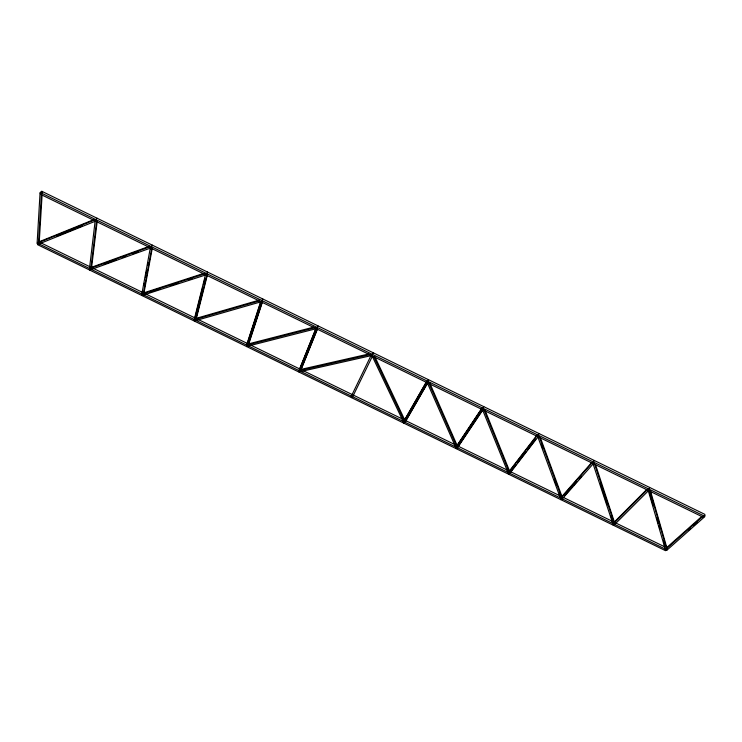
<?xml version="1.0" encoding="UTF-8"?>
<svg xmlns="http://www.w3.org/2000/svg" width="742" height="742" viewBox="0 0 742 742"><rect width="100%" height="100%" fill="white"/><g stroke="black" fill="none" stroke-linecap="round" stroke-linejoin="round"><path stroke-width="1.11" d="M40.049 192.929L37.1 243.367L38.408 244.007L41.431 193.597L40.049 192.929L40.866 192.011L42.238 192.679M90.06 266.814L38.769 241.818L37.601 243.2L37.508 244.647L665.583 550.703L666.668 549.739L667.039 547.958M40.578 192.688L40.485 194.311L703.323 517.267L704.529 516.191L704.872 514.364L41.812 191.297L40.578 192.688L704.529 516.191M41.71 192.911L41.812 191.297M39.252 241.948L42.099 194.97M89.439 268.873L95.282 219.836M89.819 270.134L89.986 268.725M95.681 221.199L95.876 219.632L97.026 218.204M90.747 269.513L96.664 220.513M91.609 267.435L97.146 221.849M141.778 294.379L150.32 247.884M143.92 285.485L144.338 283.212M145.386 277.545L145.803 275.273M146.22 273.01L146.638 270.737M147.686 265.07L148.103 262.798M150.607 249.191L151.025 246.919M142.13 295.631L143.419 292.812M150.886 248.097L152.249 245.11M143.085 295.019L151.693 248.561M143.976 292.932L152.193 248.728M704.9 515.551L704.677 516.747L666.845 550.239M649.584 487.42L649.167 489.21L648.044 490.332M614.654 522.433L613.207 525.178M194.126 319.885L205.766 273.668M195.044 317.808L202.826 286.987M203.382 284.789L205.042 278.185M194.441 321.128L194.784 319.793M206.1 275.004L207.482 272.017M195.434 320.525L206.87 275.44M196.352 318.448L207.537 274.457M594.296 460.485L592.784 463.407M246.483 345.401L260.665 301.679M247.077 344.399L260.924 301.762M246.771 346.616L247.188 345.327M261.323 301.911L262.724 298.933M247.791 346.032L262.408 301.261M248.737 343.945L262.306 302.439M539.017 433.551L537.523 436.482M483.747 406.616L482.263 409.556M457.517 445.868L456.126 448.641M298.84 370.917L315.86 328.576M299.388 369.896L315.573 329.652M299.1 372.122L299.601 370.87M316.546 328.817L317.966 325.849M300.148 371.547L317.233 329.244M300.695 370.536L317.372 329.262M428.477 379.691L427.021 382.64M351.207 396.432L371.074 355.427M351.439 397.619L352.023 396.413M371.779 355.724L373.217 352.765M352.515 397.072L372.456 356.104M404.613 419.898L426.158 382.269M403.583 421.948L426.826 381.369M403.778 423.125L404.446 421.957M405.355 421.53L427.531 382.937M404.891 422.588L428.208 382.047M457.016 445.432L481.883 408.156M455.959 447.472L482.105 408.304M457.684 447.027L482.625 409.779M457.267 448.112L483.487 408.981M508.715 471.893L537.069 435.016M508.344 472.997L536.698 436.148M508.483 474.147L509.318 473.062M510.023 472.533L516.265 464.446M517.656 462.646L525.976 451.859M527.358 450.069L535.678 439.283M509.652 473.637L538.08 436.815M561.063 497.409L591.485 462.767M560.729 498.531L591.921 463.054M560.841 499.663L561.759 498.615M564.662 495.443L572.286 486.798M573.807 485.064L576.859 481.604M579.14 479.007L581.431 476.41M562.046 499.171L593.303 463.722M614.228 522.099L646.644 489.581M613.133 524.065L647.989 489.126M614.441 524.705L649.371 489.803M666.631 547.67L701.802 516.404M665.537 549.599L703.295 516.08M688.576 530.02L690.292 528.499M693.724 525.447L697.165 522.405M38.027 242.226L94.123 219.502M94.419 220.012L37.258 243.144L38.25 244.239M57.013 236.058L75.007 228.796M77.122 227.942L82.418 225.8M39.307 243.812L96.479 220.754M91.414 267.333L149.3 246.325M89.615 268.65L149.661 246.9M104.158 264.143L115.956 259.876M122.384 257.557L125.602 256.389M133.106 253.681L138.466 251.742M90.57 269.726L151.693 247.661M142.659 293.211L203.41 273.501M141.972 294.166L204.913 273.789M150.079 292.172L159.845 289.009M170.697 285.503L178.293 283.054M189.145 279.548L192.401 278.491M143.976 294.88L206.925 274.568M194.979 318.708L259.691 299.991M194.339 319.681L259.079 301.002M195.22 320.73L262.158 301.484M248.412 343.917L313.792 327.12M246.706 345.206L315.443 327.584M247.559 346.226L317.4 328.4M300.76 369.451L368.997 353.943M299.091 370.722L370.712 354.49M301.02 371.482L372.642 355.316M93.14 268.307L142.39 292.311M145.469 293.804L194.729 317.808M195.758 318.309L247.067 343.314M250.147 344.817L300.445 369.321M303.524 370.824L402.071 418.85M405.151 420.352L455.467 444.866M458.547 446.369L507.834 470.382M509.893 471.383L562.269 496.908M563.299 497.409L612.595 521.431M615.674 522.934L664.99 546.965M37.601 243.2L666.668 549.739M373.894 356.837L404.882 422.281M371.566 354.787L403.583 422.263M374.905 356.819L404.854 420.176M427.281 382.761L455.486 446.73M429.599 382.724L457.239 445.682M428.672 382.751L457.276 447.806M482.513 409.695L508.316 473.294M485.212 410.725L509.624 471.179M483.932 409.705L509.68 473.35M539.211 436.667L562.093 498.884M541.669 445.154L542.856 448.372M554.311 479.462L556.277 484.823M559.44 493.402L560.627 496.621M537.347 435.563L560.293 497.743M540.361 437.678L562.028 496.686M600.463 484.127L607.271 504.746M610.851 515.597L612.642 521.023M592.626 462.498L612.707 523.258M595.52 464.65L614.793 523.277M594.481 463.629L614.506 524.427M649.454 492.651L653.275 505.84M656.781 517.925L658.377 523.425M659.007 525.624L659.963 528.916M663.469 541.001L665.064 546.502M647.905 489.432L665.453 549.868M650.354 490.518L667.169 548.802M649.76 490.601L666.919 549.97"/></g></svg>
